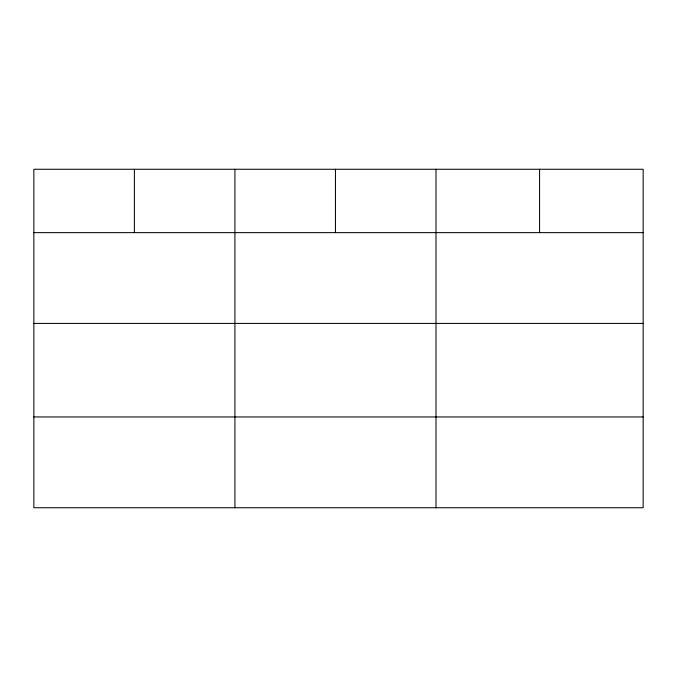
<?xml version="1.0" encoding="UTF-8"?>
<svg xmlns="http://www.w3.org/2000/svg" width="677" height="677" viewBox="0 0 677 677"><rect width="100%" height="100%" fill="white"/><g stroke="black" fill="none" stroke-linecap="round" stroke-linejoin="round"><path stroke-width="1.02" d="M643.15 323.42L643.15 169.267L33.85 169.267L33.85 507.733L643.15 507.733L643.15 323.42L33.85 323.42M33.85 232.634L643.15 232.634M33.85 416.947L643.15 416.947M539.569 169.267L539.569 232.634M435.988 169.267L435.988 507.733M335.453 169.267L335.453 232.634M234.919 169.267L234.919 507.733M134.385 169.267L134.385 232.634"/></g></svg>
